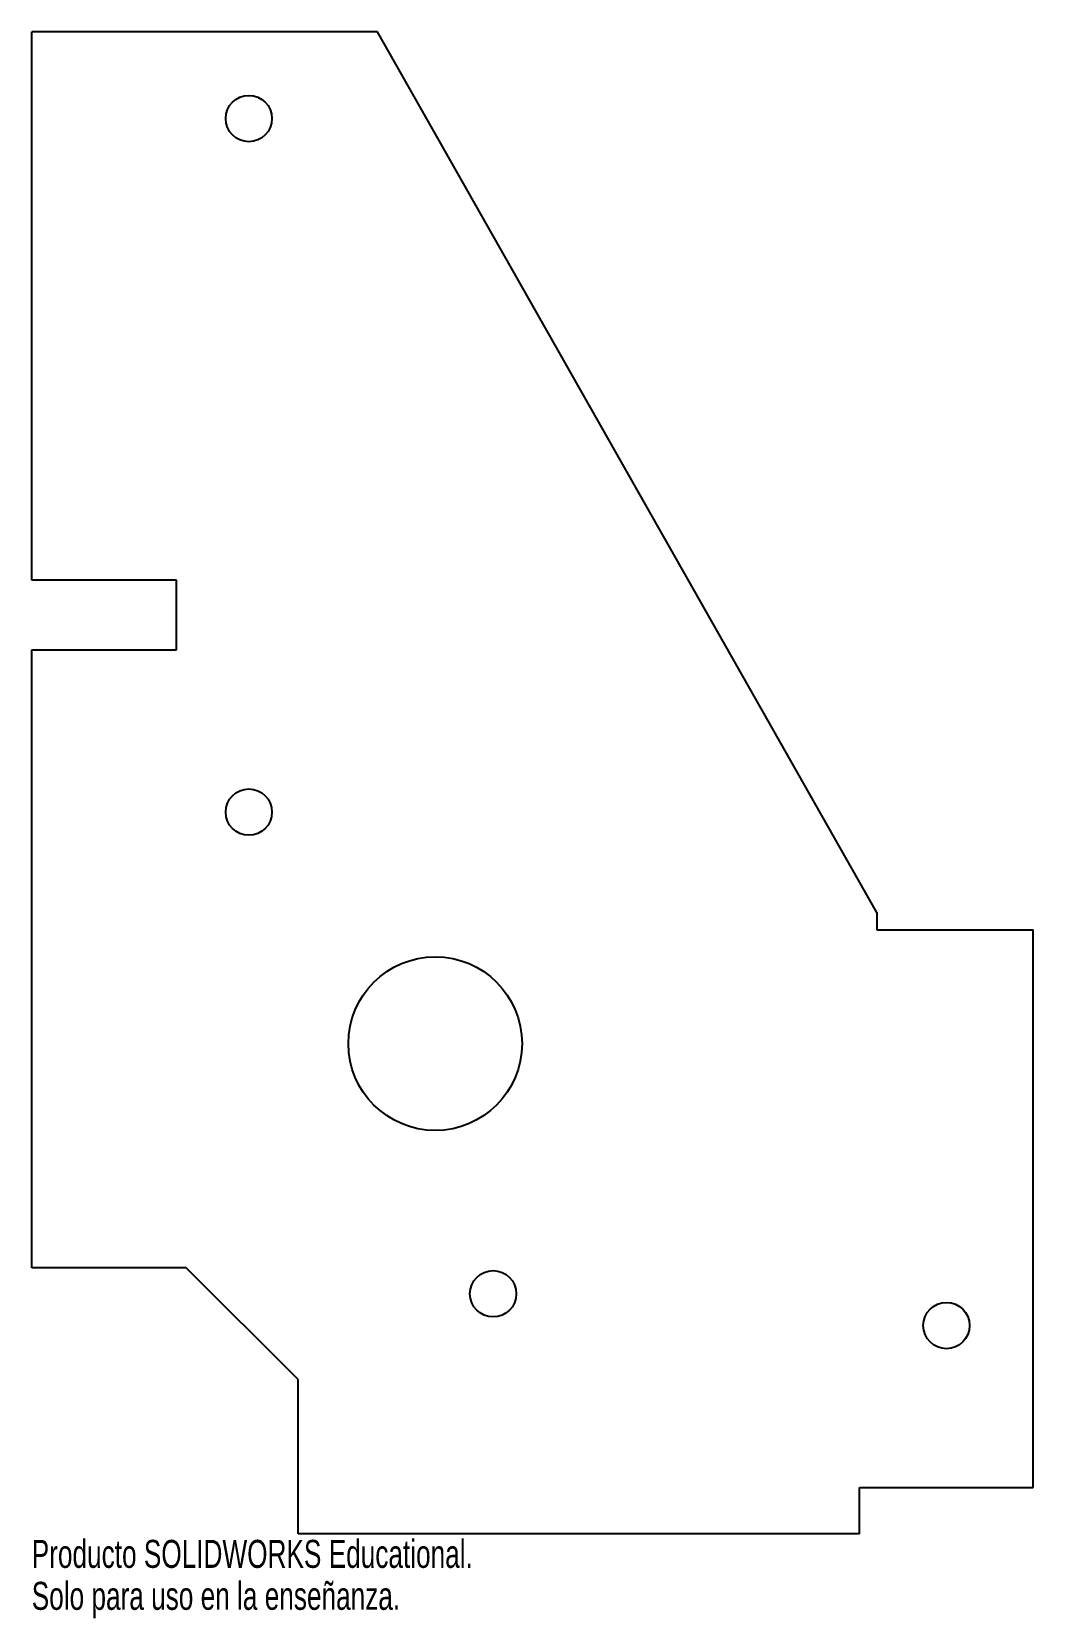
# Model space of a CAD drawing. Header units: millimetres. Extents: x 0 to 173, y -14 to 260.
import ezdxf

# ---------------------------------------------------------------- set-up
doc = ezdxf.new("R2010")
doc.units = ezdxf.units.MM
doc.styles.add('SLDTEXTSTYLE0', font='TXT', dxfattribs={"width": 0.7})

msp = doc.modelspace()

# ---------------------------------------------------------------- linework, layer by layer
at = {"color": 7, "linetype": 'Continuous', "lineweight": 25}
for p, q in [((60, 259.8), (0.3, 259.8)), ((0.3, 165.05), (0.3, 259.8)), ((146.29, 107.64), (60, 259.8)), ((25.3, 165.05), (0.3, 165.05)), ((25.3, 153.05), (25.3, 165.05)), ((0.3, 46.3), (0.3, 153.05)), ((0.3, 153.05), (25.3, 153.05)), ((146.29, 107.64), (146.29, 104.64)), ((146.29, 104.64), (173.3, 104.64)), ((173.3, 8.3), (173.3, 104.64)), ((27, 46.3), (0.3, 46.3)), ((46.3, 27), (27, 46.3)), ((46.3, 0.3), (46.3, 27)), ((143.3, 8.3), (173.3, 8.3)), ((143.3, 0.3), (143.3, 8.3)), ((143.3, 0.3), (46.3, 0.3))]:
    msp.add_line(p, q, dxfattribs=at)
for centre, radius in [((37.8, 244.8), 4), ((37.8, 125), 4), ((70, 85), 15), ((80, 41.8), 4), ((158.3, 36.3), 4)]:
    msp.add_circle(centre, radius, dxfattribs=at)

# ---------------------------------------------------------------- texts
at = {"color": 7, "linetype": 'Continuous', "char_height": 4.8336, "attachment_point": 1, "style": 'SLDTEXTSTYLE0'}
for s, insert in [('Producto SOLIDWORKS Educational.', (0.3, -0.72)), ('Solo para uso en la enseñanza.', (0.3, -7.97))]:
    msp.add_mtext(s, dxfattribs=dict(at, insert=insert))

doc.saveas('drawing.dxf')
